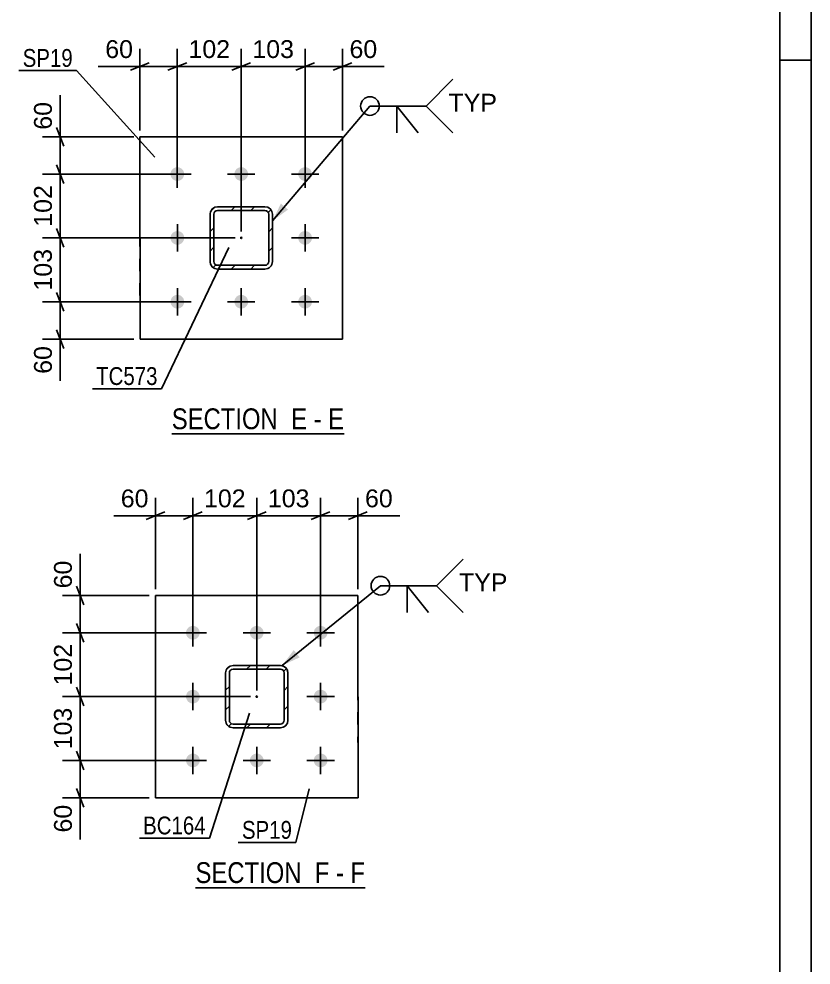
# Model space of a CAD drawing. Header units: millimetres. Extents: x -130 to 464, y -169 to 251.
# Drawn here: x 336.7 to 463.8, y -16.4 to 135.5 of the extents above; entities that cross this region are included whole.
import ezdxf

# ---------------------------------------------------------------- set-up
doc = ezdxf.new("R2010")
doc.units = ezdxf.units.MM
doc.linetypes.add('DXK_LINE_DOT2', pattern=[3.9198, 1.9599, -1.9599])
doc.linetypes.add('DXK_LINE_DOT3', pattern=[5.9187, 2.979, -0.9799, 0.9799, -0.9799])
doc.styles.add('Arial', font='ARIAL.TTF', dxfattribs={"height": 0.2})
doc.styles.add('Arial Narrow', font='ARIALN.TTF', dxfattribs={"height": 0.2})

# ---------------------------------------------------------------- blocks, each defined once
blk = doc.blocks.new('Unknown-284859513-1134')
at = {"color": 5, "linetype": 'Continuous'}
for p, q in [((463.84, -169.1), (463.84, 250.9)), ((458.84, -164.1), (458.84, 245.9)), ((463.84, 128.9), (458.84, 128.9))]:
    blk.add_line(p, q, dxfattribs=at)
blk = doc.blocks.new('Unknown-284859513-13 - 2938')
at = {"color": 6, "linetype": 'Continuous'}
blk.add_line((361.23, 68.89), (388.88, 68.89), dxfattribs=at)
at = {"color": 0, "linetype": 'Continuous'}
for points in [[(379.34, 69.64), (379.34, 73.14), (361.23, 73.14), (361.23, 69.64)], [(382.95, 69.64), (382.95, 73.14), (380.39, 73.14), (380.39, 69.64)], [(385.27, 69.64), (385.27, 73.14), (384, 73.14), (384, 69.64)], [(388.88, 69.64), (388.88, 73.14), (386.32, 73.14), (386.32, 69.64)]]:
    blk.add_wipeout(points, dxfattribs=at)
at = {"color": 7, "linetype": 'Continuous', "style": 'Arial Narrow'}
for s, p in [('SECTION ', (361.23, 69.64)), ('E', (380.39, 69.64)), ('E', (386.32, 69.64)), ('-', (384, 69.64))]:
    blk.add_text(s, height=3.34, dxfattribs=at).set_placement(p)
blk = doc.blocks.new('Unknown-284859513-15 - 1542')
at = {"color": 6, "linetype": 'Continuous'}
blk.add_line((365.04, -3.98), (392.25, -3.98), dxfattribs=at)
at = {"color": 0, "linetype": 'Continuous'}
for points in [[(383.14, -3.23), (383.14, 0.27), (365.04, 0.27), (365.04, -3.23)], [(386.54, -3.23), (386.54, 0.27), (384.19, 0.27), (384.19, -3.23)], [(388.86, -3.23), (388.86, 0.27), (387.59, 0.27), (387.59, -3.23)], [(392.25, -3.23), (392.25, 0.27), (389.91, 0.27), (389.91, -3.23)]]:
    blk.add_wipeout(points, dxfattribs=at)
at = {"color": 7, "linetype": 'Continuous', "style": 'Arial Narrow'}
for s, p in [('SECTION ', (365.04, -3.23)), ('F', (384.19, -3.23)), ('F', (389.91, -3.23)), ('-', (387.59, -3.23))]:
    blk.add_text(s, height=3.34, dxfattribs=at).set_placement(p)
blk = doc.blocks.new('Part-284859513-2958 - 2938')
at = {"linetype": 'Continuous'}
h = blk.add_hatch(dxfattribs=at)
h.set_pattern_fill('', scale=0.7, style=0, pattern_type=0)
h.set_pattern_definition([(45, (368.116, 105.2652), (-1.57154, 1.57154), [])])
h.paths.add_polyline_path([(368.58, 105.36), (368.12, 105.27), (367.73, 105), (367.47, 104.62), (367.38, 104.16), (367.38, 96.56), (367.47, 96.1), (367.73, 95.71), (368.12, 95.45), (368.58, 95.36), (376.18, 95.36), (376.64, 95.45), (377.03, 95.71), (377.29, 96.1), (377.38, 96.56), (377.38, 104.16), (377.28, 104.62), (377.02, 105.01), (376.63, 105.27), (376.18, 105.36)])
h.paths.add_polyline_path([(376.18, 104.76), (376.4, 104.71), (376.6, 104.58), (376.73, 104.39), (376.78, 104.16), (376.78, 96.56), (376.73, 96.33), (376.6, 96.13), (376.41, 96), (376.18, 95.96), (368.58, 95.96), (368.35, 96), (368.15, 96.13), (368.02, 96.33), (367.98, 96.56), (367.98, 104.16), (368.02, 104.39), (368.15, 104.58), (368.35, 104.71), (368.58, 104.76)])
blk.add_hatch(color=246, dxfattribs=at).paths.add_polyline_path([(372.38, 100.26, -1), (372.38, 100.46, -1)])
at = {"color": 7, "linetype": 'DXK_LINE_DOT2'}
for p, q in [((368.12, 105.27), (368.58, 105.36)), ((368.58, 105.36), (376.18, 105.36)), ((376.18, 105.36), (376.63, 105.27)), ((367.38, 104.16), (367.47, 104.62)), ((367.38, 96.56), (367.38, 104.16)), ((368.02, 104.39), (367.98, 104.16)), ((367.98, 96.56), (367.98, 104.16)), ((368.15, 104.58), (368.02, 104.39)), ((368.35, 104.71), (368.15, 104.58)), ((368.58, 104.76), (368.35, 104.71)), ((368.58, 104.76), (376.18, 104.76)), ((376.41, 104.71), (376.18, 104.76)), ((376.6, 104.58), (376.41, 104.71)), ((376.73, 104.39), (376.6, 104.58)), ((376.78, 104.16), (376.73, 104.39)), ((376.78, 104.16), (376.78, 96.56)), ((377.28, 104.62), (377.38, 104.16)), ((377.38, 104.16), (377.38, 96.56)), ((367.47, 96.1), (367.38, 96.56)), ((367.98, 96.56), (368.02, 96.33)), ((368.02, 96.33), (368.15, 96.13)), ((368.15, 96.13), (368.35, 96)), ((368.35, 96), (368.58, 95.96)), ((368.58, 95.96), (376.18, 95.96)), ((376.18, 95.96), (376.41, 96)), ((376.41, 96), (376.6, 96.13)), ((376.6, 96.13), (376.73, 96.33)), ((376.73, 96.33), (376.78, 96.56)), ((377.38, 96.56), (377.29, 96.1)), ((368.58, 95.36), (368.12, 95.45)), ((368.58, 95.36), (376.18, 95.36)), ((376.64, 95.45), (376.18, 95.36))]:
    blk.add_line(p, q, dxfattribs=at)
at = {"color": 2, "linetype": 'Continuous'}
for p, q in [((368.58, 105.36), (368.12, 105.27)), ((368.58, 105.36), (368.58, 105.36)), ((368.58, 105.36), (376.18, 105.36)), ((376.18, 105.36), (376.18, 105.36)), ((376.63, 105.27), (376.18, 105.36)), ((367.47, 104.62), (367.38, 104.16)), ((367.38, 104.16), (367.38, 104.16)), ((367.38, 96.56), (367.38, 104.16)), ((367.98, 104.16), (368.02, 104.39)), ((367.98, 104.16), (367.98, 104.16)), ((367.98, 96.56), (367.98, 104.16)), ((368.02, 104.39), (368.15, 104.58)), ((368.15, 104.58), (368.35, 104.71)), ((368.35, 104.71), (368.58, 104.76)), ((368.58, 104.76), (368.58, 104.76)), ((368.58, 104.76), (376.18, 104.76)), ((376.18, 104.76), (376.18, 104.76)), ((376.18, 104.76), (376.4, 104.71)), ((376.4, 104.71), (376.6, 104.58)), ((376.6, 104.58), (376.73, 104.39)), ((376.73, 104.39), (376.78, 104.16)), ((376.78, 104.16), (376.78, 104.16)), ((376.78, 96.56), (376.78, 104.16)), ((377.38, 104.16), (377.28, 104.62)), ((377.38, 104.16), (377.38, 104.16)), ((377.38, 96.56), (377.38, 104.16)), ((367.38, 96.56), (367.38, 96.56)), ((367.38, 96.56), (367.47, 96.1)), ((367.98, 96.56), (367.98, 96.56)), ((368.02, 96.33), (367.98, 96.56)), ((368.15, 96.13), (368.02, 96.33)), ((368.35, 96), (368.15, 96.13)), ((368.58, 95.96), (368.35, 96)), ((368.58, 95.96), (368.58, 95.96)), ((368.58, 95.96), (376.18, 95.96)), ((376.41, 96), (376.18, 95.96)), ((376.18, 95.96), (376.18, 95.96)), ((376.6, 96.13), (376.41, 96)), ((376.73, 96.33), (376.6, 96.13)), ((376.78, 96.56), (376.73, 96.33)), ((376.78, 96.56), (376.78, 96.56)), ((377.29, 96.1), (377.38, 96.56)), ((377.38, 96.56), (377.38, 96.56)), ((368.12, 95.45), (368.58, 95.36)), ((368.58, 95.36), (368.58, 95.36)), ((368.58, 95.36), (376.18, 95.36)), ((376.18, 95.36), (376.64, 95.45)), ((376.18, 95.36), (376.18, 95.36))]:
    blk.add_line(p, q, dxfattribs=at)
at = {"color": 7, "linetype": 'DXK_LINE_DOT3'}
blk.add_line((372.38, 100.36), (372.38, 100.36), dxfattribs=at)
at = {"color": 246, "linetype": 'DXK_LINE_DOT2'}
blk.add_line((372.38, 100.36), (372.38, 100.36), dxfattribs=at)
at = {"color": 246, "linetype": 'Continuous'}
blk.add_circle((372.38, 100.36), 0.1, dxfattribs=at)
at = {"color": 7, "linetype": 'DXK_LINE_DOT2'}
for centre, start, end in [((368.58, 104.16), 112.5099, 157.5099), ((376.18, 104.16), 22.5099, 67.5099), ((368.58, 96.56), 202.5099, 247.5099), ((376.18, 96.56), 292.5099, 337.5099)]:
    blk.add_arc(centre, 1.2, start, end, dxfattribs=at)
at = {"color": 2, "linetype": 'Continuous'}
for centre, start, end in [((368.58, 104.16), 112.5099, 157.5099), ((376.18, 104.16), 22.5099, 67.5099), ((368.58, 96.56), 202.5099, 247.5099), ((376.18, 96.56), 292.5099, 337.5099)]:
    blk.add_arc(centre, 1.2, start, end, dxfattribs=at)
blk = doc.blocks.new('Bolt-284859513-2969 - 2938')
at = {"linetype": 'Continuous'}
for points in [[(363.22, 110.62), (363.2, 110.39), (363.13, 110.17), (363.02, 109.97), (362.87, 109.8), (362.69, 109.66), (362.48, 109.56), (362.25, 109.51), (362.02, 109.51), (361.8, 109.56), (361.59, 109.65), (361.4, 109.78), (361.24, 109.95), (361.13, 110.15), (361.05, 110.36), (361.02, 110.59), (361.05, 110.82), (361.11, 111.04), (361.23, 111.24), (361.38, 111.41), (361.56, 111.55), (361.77, 111.65), (362, 111.7), (362.23, 111.7), (362.45, 111.66), (362.66, 111.57), (362.85, 111.43), (363.01, 111.26), (363.12, 111.07), (363.2, 110.85)], [(373.47, 110.62), (373.45, 110.39), (373.38, 110.17), (373.27, 109.97), (373.12, 109.8), (372.94, 109.66), (372.73, 109.57), (372.5, 109.51), (372.27, 109.51), (372.05, 109.56), (371.84, 109.65), (371.65, 109.78), (371.49, 109.95), (371.38, 110.15), (371.3, 110.36), (371.27, 110.59), (371.3, 110.82), (371.36, 111.04), (371.48, 111.24), (371.63, 111.42), (371.81, 111.55), (372.02, 111.65), (372.25, 111.7), (372.48, 111.7), (372.7, 111.66), (372.91, 111.57), (373.1, 111.43), (373.26, 111.27), (373.37, 111.07), (373.45, 110.85)], [(383.72, 110.62), (383.7, 110.39), (383.63, 110.17), (383.52, 109.97), (383.37, 109.8), (383.19, 109.66), (382.98, 109.57), (382.75, 109.52), (382.52, 109.51), (382.3, 109.56), (382.09, 109.65), (381.9, 109.78), (381.74, 109.95), (381.63, 110.15), (381.55, 110.37), (381.52, 110.6), (381.55, 110.82), (381.61, 111.04), (381.73, 111.24), (381.88, 111.42), (382.06, 111.55), (382.27, 111.65), (382.5, 111.7), (382.73, 111.7), (382.95, 111.66), (383.16, 111.57), (383.35, 111.44), (383.51, 111.27), (383.62, 111.07), (383.7, 110.85)], [(363.23, 100.37), (363.21, 100.14), (363.14, 99.92), (363.02, 99.72), (362.87, 99.55), (362.69, 99.41), (362.48, 99.31), (362.26, 99.26), (362.03, 99.26), (361.8, 99.31), (361.59, 99.4), (361.4, 99.53), (361.24, 99.7), (361.13, 99.9), (361.05, 100.11), (361.03, 100.34), (361.05, 100.57), (361.12, 100.79), (361.23, 100.99), (361.38, 101.16), (361.56, 101.3), (361.77, 101.4), (362, 101.45), (362.23, 101.45), (362.45, 101.41), (362.66, 101.32), (362.85, 101.18), (363.01, 101.01), (363.13, 100.82), (363.2, 100.6)], [(383.73, 100.37), (383.71, 100.14), (383.64, 99.92), (383.52, 99.72), (383.37, 99.55), (383.19, 99.41), (382.98, 99.32), (382.76, 99.27), (382.53, 99.26), (382.3, 99.31), (382.09, 99.4), (381.9, 99.53), (381.74, 99.7), (381.63, 99.9), (381.55, 100.12), (381.53, 100.35), (381.55, 100.57), (381.62, 100.79), (381.73, 100.99), (381.88, 101.17), (382.06, 101.3), (382.27, 101.4), (382.5, 101.45), (382.73, 101.45), (382.95, 101.41), (383.16, 101.32), (383.35, 101.19), (383.51, 101.02), (383.63, 100.82), (383.7, 100.6)], [(363.23, 90.12), (363.21, 89.89), (363.14, 89.67), (363.03, 89.47), (362.87, 89.3), (362.69, 89.16), (362.48, 89.06), (362.26, 89.01), (362.03, 89.01), (361.8, 89.06), (361.59, 89.15), (361.4, 89.28), (361.25, 89.45), (361.13, 89.65), (361.06, 89.86), (361.03, 90.09), (361.05, 90.32), (361.12, 90.54), (361.23, 90.74), (361.38, 90.91), (361.57, 91.05), (361.77, 91.15), (362, 91.2), (362.23, 91.2), (362.45, 91.16), (362.67, 91.07), (362.85, 90.93), (363.01, 90.76), (363.13, 90.57), (363.2, 90.35)], [(373.48, 90.12), (373.46, 89.89), (373.39, 89.67), (373.28, 89.47), (373.12, 89.3), (372.94, 89.16), (372.73, 89.07), (372.51, 89.01), (372.28, 89.01), (372.05, 89.06), (371.84, 89.15), (371.65, 89.28), (371.5, 89.45), (371.38, 89.65), (371.31, 89.86), (371.28, 90.09), (371.3, 90.32), (371.37, 90.54), (371.48, 90.74), (371.63, 90.92), (371.82, 91.05), (372.02, 91.15), (372.25, 91.2), (372.48, 91.2), (372.7, 91.16), (372.92, 91.07), (373.1, 90.93), (373.26, 90.77), (373.38, 90.57), (373.45, 90.35)], [(383.73, 90.12), (383.71, 89.89), (383.64, 89.67), (383.53, 89.47), (383.37, 89.3), (383.19, 89.16), (382.98, 89.07), (382.76, 89.02), (382.53, 89.01), (382.3, 89.06), (382.09, 89.15), (381.9, 89.28), (381.75, 89.45), (381.63, 89.65), (381.56, 89.87), (381.53, 90.1), (381.55, 90.32), (381.62, 90.54), (381.73, 90.74), (381.88, 90.92), (382.07, 91.05), (382.27, 91.15), (382.5, 91.2), (382.73, 91.2), (382.95, 91.16), (383.17, 91.07), (383.35, 90.94), (383.51, 90.77), (383.63, 90.57), (383.7, 90.35)]]:
    blk.add_hatch(color=1, dxfattribs=at).paths.add_polyline_path(points)
at = {"color": 1, "linetype": 'Continuous'}
for p, q in [((362.12, 108.41), (362.12, 112.81)), ((372.37, 108.41), (372.37, 112.81)), ((382.62, 108.41), (382.62, 112.81)), ((359.92, 110.61), (364.32, 110.61)), ((370.17, 110.61), (374.57, 110.61)), ((380.42, 110.61), (384.82, 110.61)), ((362.13, 98.16), (362.13, 102.56)), ((382.63, 98.16), (382.63, 102.56)), ((359.93, 100.36), (364.33, 100.36)), ((380.43, 100.36), (384.83, 100.36)), ((362.13, 87.91), (362.13, 92.31)), ((372.38, 87.91), (372.38, 92.31)), ((382.63, 87.91), (382.63, 92.31)), ((359.93, 90.11), (364.33, 90.11)), ((370.18, 90.11), (374.58, 90.11)), ((380.43, 90.11), (384.83, 90.11))]:
    blk.add_line(p, q, dxfattribs=at)
blk = doc.blocks.new('Part-284859513-3003 - 2938')
at = {"color": 2, "linetype": 'Continuous'}
for p, q in [((356.12, 116.6), (388.62, 116.61)), ((356.12, 116.6), (356.12, 116.6)), ((356.13, 84.1), (356.12, 116.6)), ((388.63, 84.11), (388.62, 116.61)), ((356.13, 84.1), (388.63, 84.11)), ((356.13, 84.1), (356.13, 84.1))]:
    blk.add_line(p, q, dxfattribs=at)
at = {"color": 7, "linetype": 'DXK_LINE_DOT2'}
for p, q in [((356.12, 116.6), (356.13, 84.1)), ((388.63, 84.11), (388.62, 116.61))]:
    blk.add_line(p, q, dxfattribs=at)
blk = doc.blocks.new('Part-284859513-1621 - 1542')
at = {"color": 2, "linetype": 'Continuous'}
for p, q in [((358.61, 42.95), (391.11, 42.96)), ((358.61, 42.95), (358.61, 42.95)), ((358.62, 10.45), (358.61, 42.95)), ((391.12, 10.46), (391.11, 42.96)), ((358.62, 10.45), (391.12, 10.46)), ((358.62, 10.45), (358.62, 10.45))]:
    blk.add_line(p, q, dxfattribs=at)
at = {"color": 7, "linetype": 'DXK_LINE_DOT2'}
for p, q in [((358.61, 42.95), (358.62, 10.45)), ((391.12, 10.46), (391.11, 42.96))]:
    blk.add_line(p, q, dxfattribs=at)
blk = doc.blocks.new('Part-284859513-1650 - 1542')
at = {"linetype": 'Continuous'}
h = blk.add_hatch(dxfattribs=at)
h.set_pattern_fill('', scale=0.7, style=0, pattern_type=0)
h.set_pattern_definition([(45, (370.606, 31.612), (-1.57154, 1.57154), [])])
h.paths.add_polyline_path([(371.07, 31.7), (370.61, 31.61), (370.22, 31.35), (369.96, 30.96), (369.87, 30.5), (369.87, 22.9), (369.96, 22.44), (370.22, 22.05), (370.61, 21.79), (371.07, 21.7), (378.67, 21.7), (379.13, 21.8), (379.52, 22.06), (379.78, 22.45), (379.87, 22.9), (379.87, 30.5), (379.77, 30.96), (379.51, 31.35), (379.12, 31.61), (378.67, 31.7)])
h.paths.add_polyline_path([(378.67, 31.1), (378.9, 31.06), (379.09, 30.93), (379.22, 30.73), (379.27, 30.5), (379.27, 22.9), (379.22, 22.68), (379.09, 22.48), (378.9, 22.35), (378.67, 22.3), (371.07, 22.3), (370.84, 22.35), (370.64, 22.48), (370.51, 22.67), (370.47, 22.9), (370.47, 30.5), (370.51, 30.73), (370.64, 30.93), (370.84, 31.06), (371.07, 31.1)])
blk.add_hatch(color=246, dxfattribs=at).paths.add_polyline_path([(374.87, 26.6, -1), (374.87, 26.8, -1)])
at = {"color": 7, "linetype": 'DXK_LINE_DOT2'}
for p, q in [((369.87, 30.5), (369.96, 30.96)), ((369.87, 22.9), (369.87, 30.5)), ((370.51, 30.73), (370.47, 30.5)), ((370.47, 22.9), (370.47, 30.5)), ((370.64, 30.93), (370.51, 30.73)), ((370.61, 31.61), (371.07, 31.7)), ((370.84, 31.06), (370.64, 30.93)), ((371.07, 31.1), (370.84, 31.06)), ((371.07, 31.7), (378.67, 31.7)), ((371.07, 31.1), (378.67, 31.1)), ((378.67, 31.7), (379.13, 31.61)), ((378.9, 31.06), (378.67, 31.1)), ((379.09, 30.93), (378.9, 31.06)), ((379.22, 30.73), (379.09, 30.93)), ((379.27, 30.5), (379.22, 30.73)), ((379.27, 22.9), (379.27, 30.5)), ((379.77, 30.96), (379.78, 30.96)), ((379.78, 30.96), (379.87, 30.5)), ((379.87, 30.5), (379.87, 22.9)), ((369.96, 22.44), (369.87, 22.9)), ((370.47, 22.9), (370.51, 22.67)), ((379.22, 22.68), (379.27, 22.9)), ((379.87, 22.9), (379.78, 22.45)), ((379.87, 22.9), (379.87, 22.9)), ((370.51, 22.67), (370.64, 22.48)), ((371.07, 21.7), (370.61, 21.79)), ((370.64, 22.48), (370.84, 22.35)), ((370.84, 22.35), (371.07, 22.3)), ((371.07, 22.3), (378.67, 22.3)), ((371.07, 21.7), (378.67, 21.7)), ((378.67, 22.3), (378.9, 22.35)), ((379.13, 21.8), (378.67, 21.7)), ((378.9, 22.35), (379.09, 22.48)), ((379.09, 22.48), (379.22, 22.68))]:
    blk.add_line(p, q, dxfattribs=at)
at = {"color": 2, "linetype": 'Continuous'}
for p, q in [((369.96, 30.96), (369.87, 30.5)), ((369.87, 30.5), (369.87, 30.5)), ((369.87, 22.9), (369.87, 30.5)), ((370.47, 30.5), (370.51, 30.73)), ((370.47, 30.5), (370.47, 30.5)), ((370.47, 22.9), (370.47, 30.5)), ((370.51, 30.73), (370.64, 30.93)), ((371.07, 31.7), (370.61, 31.61)), ((370.64, 30.93), (370.84, 31.06)), ((370.84, 31.06), (371.07, 31.1)), ((371.07, 31.7), (371.07, 31.7)), ((371.07, 31.7), (378.67, 31.7)), ((371.07, 31.1), (371.07, 31.1)), ((371.07, 31.1), (378.67, 31.1)), ((378.67, 31.7), (378.67, 31.7)), ((379.12, 31.61), (378.67, 31.7)), ((378.67, 31.1), (378.67, 31.1)), ((378.67, 31.1), (378.9, 31.06)), ((378.9, 31.06), (379.09, 30.93)), ((379.09, 30.93), (379.22, 30.73)), ((379.22, 30.73), (379.27, 30.5)), ((379.27, 30.5), (379.27, 30.5)), ((379.27, 22.9), (379.27, 30.5)), ((379.87, 30.5), (379.77, 30.96)), ((379.87, 30.5), (379.87, 30.5)), ((379.87, 22.9), (379.87, 30.5)), ((369.87, 22.9), (369.87, 22.9)), ((369.87, 22.9), (369.96, 22.44)), ((370.47, 22.9), (370.47, 22.9)), ((370.51, 22.67), (370.47, 22.9)), ((379.27, 22.9), (379.22, 22.68)), ((379.27, 22.9), (379.27, 22.9)), ((379.78, 22.45), (379.87, 22.9)), ((379.87, 22.9), (379.87, 22.9)), ((370.64, 22.48), (370.51, 22.67)), ((370.61, 21.79), (371.07, 21.7)), ((370.84, 22.35), (370.64, 22.48)), ((371.07, 22.3), (370.84, 22.35)), ((371.07, 22.3), (371.07, 22.3)), ((371.07, 22.3), (378.67, 22.3)), ((371.07, 21.7), (371.07, 21.7)), ((371.07, 21.7), (378.67, 21.7)), ((378.9, 22.35), (378.67, 22.3)), ((378.67, 22.3), (378.67, 22.3)), ((378.67, 21.7), (379.13, 21.8)), ((378.67, 21.7), (378.67, 21.7)), ((379.09, 22.48), (378.9, 22.35)), ((379.22, 22.68), (379.09, 22.48))]:
    blk.add_line(p, q, dxfattribs=at)
at = {"color": 7, "linetype": 'DXK_LINE_DOT3'}
blk.add_line((374.87, 26.7), (374.87, 26.7), dxfattribs=at)
at = {"color": 246, "linetype": 'DXK_LINE_DOT2'}
blk.add_line((374.87, 26.7), (374.87, 26.7), dxfattribs=at)
at = {"color": 246, "linetype": 'Continuous'}
blk.add_circle((374.87, 26.7), 0.1, dxfattribs=at)
at = {"color": 7, "linetype": 'DXK_LINE_DOT2'}
for centre, start, end in [((371.07, 30.5), 112.5099, 157.5099), ((378.67, 30.5), 22.5099, 67.5099), ((371.07, 22.9), 202.5099, 247.5099), ((378.67, 22.9), 292.5099, 337.5099)]:
    blk.add_arc(centre, 1.2, start, end, dxfattribs=at)
at = {"color": 2, "linetype": 'Continuous'}
for centre, start, end in [((371.07, 30.5), 112.5099, 157.5099), ((378.67, 30.5), 22.5099, 67.5099), ((371.07, 22.9), 202.5099, 247.5099), ((378.67, 22.9), 292.5099, 337.5099)]:
    blk.add_arc(centre, 1.2, start, end, dxfattribs=at)
blk = doc.blocks.new('Bolt-284859513-1578 - 1542')
at = {"linetype": 'Continuous'}
for points in [[(365.72, 36.96), (365.69, 36.73), (365.62, 36.51), (365.51, 36.31), (365.35, 36.14), (365.17, 36), (364.96, 35.91), (364.73, 35.86), (364.5, 35.86), (364.28, 35.9), (364.07, 36), (363.88, 36.13), (363.73, 36.3), (363.61, 36.5), (363.54, 36.72), (363.52, 36.95), (363.54, 37.18), (363.61, 37.4), (363.72, 37.6), (363.88, 37.77), (364.06, 37.9), (364.27, 38), (364.5, 38.05), (364.73, 38.05), (364.95, 38), (365.16, 37.91), (365.35, 37.77), (365.5, 37.6), (365.62, 37.4), (365.69, 37.18)], [(375.97, 36.96), (375.94, 36.73), (375.87, 36.51), (375.76, 36.31), (375.6, 36.14), (375.42, 36), (375.21, 35.91), (374.98, 35.86), (374.75, 35.86), (374.53, 35.91), (374.32, 36), (374.13, 36.13), (373.98, 36.3), (373.86, 36.5), (373.79, 36.72), (373.77, 36.95), (373.79, 37.18), (373.86, 37.4), (373.97, 37.6), (374.13, 37.77), (374.31, 37.9), (374.52, 38), (374.75, 38.05), (374.98, 38.05), (375.2, 38), (375.41, 37.91), (375.6, 37.77), (375.75, 37.6), (375.87, 37.4), (375.94, 37.19)], [(386.22, 36.96), (386.19, 36.73), (386.12, 36.51), (386.01, 36.31), (385.85, 36.14), (385.67, 36.01), (385.46, 35.91), (385.23, 35.86), (385, 35.86), (384.78, 35.91), (384.57, 36), (384.38, 36.14), (384.23, 36.31), (384.11, 36.5), (384.04, 36.72), (384.02, 36.95), (384.04, 37.18), (384.11, 37.4), (384.22, 37.6), (384.38, 37.77), (384.56, 37.91), (384.77, 38), (385, 38.05), (385.23, 38.05), (385.45, 38), (385.66, 37.91), (385.85, 37.78), (386, 37.61), (386.12, 37.41), (386.19, 37.19)], [(365.72, 26.71), (365.69, 26.48), (365.62, 26.26), (365.51, 26.06), (365.36, 25.89), (365.17, 25.75), (364.96, 25.66), (364.74, 25.61), (364.51, 25.61), (364.28, 25.65), (364.07, 25.75), (363.88, 25.88), (363.73, 26.05), (363.61, 26.25), (363.54, 26.47), (363.52, 26.7), (363.54, 26.93), (363.61, 27.15), (363.72, 27.35), (363.88, 27.52), (364.06, 27.65), (364.27, 27.75), (364.5, 27.8), (364.73, 27.8), (364.95, 27.75), (365.16, 27.66), (365.35, 27.52), (365.5, 27.35), (365.62, 27.15), (365.69, 26.93)], [(386.22, 26.71), (386.19, 26.48), (386.12, 26.26), (386.01, 26.06), (385.86, 25.89), (385.67, 25.76), (385.46, 25.66), (385.24, 25.61), (385.01, 25.61), (384.78, 25.66), (384.57, 25.75), (384.38, 25.89), (384.23, 26.06), (384.11, 26.25), (384.04, 26.47), (384.02, 26.7), (384.04, 26.93), (384.11, 27.15), (384.22, 27.35), (384.38, 27.52), (384.56, 27.66), (384.77, 27.75), (385, 27.8), (385.23, 27.8), (385.45, 27.75), (385.66, 27.66), (385.85, 27.53), (386, 27.36), (386.12, 27.16), (386.19, 26.94)], [(365.72, 16.46), (365.7, 16.23), (365.63, 16.01), (365.51, 15.81), (365.36, 15.64), (365.17, 15.5), (364.96, 15.41), (364.74, 15.36), (364.51, 15.36), (364.28, 15.4), (364.07, 15.5), (363.89, 15.63), (363.73, 15.8), (363.62, 16), (363.54, 16.22), (363.52, 16.45), (363.54, 16.68), (363.61, 16.9), (363.73, 17.1), (363.88, 17.27), (364.07, 17.4), (364.28, 17.5), (364.5, 17.55), (364.73, 17.55), (364.96, 17.5), (365.17, 17.41), (365.35, 17.27), (365.51, 17.1), (365.62, 16.9), (365.69, 16.68)], [(375.97, 16.46), (375.95, 16.23), (375.88, 16.01), (375.76, 15.81), (375.61, 15.64), (375.42, 15.5), (375.21, 15.41), (374.99, 15.36), (374.76, 15.36), (374.53, 15.41), (374.32, 15.5), (374.14, 15.63), (373.98, 15.8), (373.87, 16), (373.79, 16.22), (373.77, 16.45), (373.79, 16.68), (373.86, 16.9), (373.98, 17.1), (374.13, 17.27), (374.32, 17.4), (374.53, 17.5), (374.75, 17.55), (374.98, 17.55), (375.21, 17.5), (375.42, 17.41), (375.6, 17.27), (375.76, 17.1), (375.87, 16.9), (375.94, 16.69)], [(386.22, 16.46), (386.2, 16.23), (386.13, 16.01), (386.01, 15.81), (385.86, 15.64), (385.67, 15.51), (385.46, 15.41), (385.24, 15.36), (385.01, 15.36), (384.78, 15.41), (384.57, 15.5), (384.39, 15.64), (384.23, 15.81), (384.12, 16), (384.04, 16.22), (384.02, 16.45), (384.04, 16.68), (384.11, 16.9), (384.23, 17.1), (384.38, 17.27), (384.57, 17.41), (384.78, 17.5), (385, 17.55), (385.23, 17.55), (385.46, 17.5), (385.67, 17.41), (385.85, 17.28), (386.01, 17.11), (386.12, 16.91), (386.19, 16.69)]]:
    blk.add_hatch(color=1, dxfattribs=at).paths.add_polyline_path(points)
at = {"color": 1, "linetype": 'Continuous'}
for p, q in [((364.62, 34.75), (364.61, 39.15)), ((374.87, 34.75), (374.86, 39.15)), ((385.12, 34.76), (385.11, 39.16)), ((362.42, 36.95), (366.82, 36.95)), ((372.67, 36.95), (377.07, 36.95)), ((382.92, 36.96), (387.32, 36.96)), ((364.62, 24.5), (364.62, 28.9)), ((385.12, 24.51), (385.12, 28.91)), ((362.42, 26.7), (366.82, 26.7)), ((382.92, 26.71), (387.32, 26.71)), ((364.62, 14.25), (364.62, 18.65)), ((374.87, 14.25), (374.87, 18.65)), ((385.12, 14.26), (385.12, 18.66)), ((362.42, 16.45), (366.82, 16.45)), ((372.67, 16.45), (377.07, 16.45)), ((382.92, 16.46), (387.32, 16.46))]:
    blk.add_line(p, q, dxfattribs=at)
blk = doc.blocks.new('StraightDimension-284859513-3044 - 2938')
at = {"color": 7, "linetype": 'Continuous'}
for p, q in [((356.12, 117.6), (356.12, 130.74)), ((362.12, 111.61), (362.12, 130.74)), ((354.62, 127.29), (357.62, 128.49)), ((356.12, 127.89), (362.12, 127.89)), ((363.62, 128.49), (360.62, 127.29))]:
    blk.add_line(p, q, dxfattribs=at)
at = {"color": 0}
blk.add_wipeout([(355.6, 128.64), (355.6, 132.84), (349.95, 132.84), (349.95, 128.64)], dxfattribs=at)
at = {"color": 7, "linetype": 'Continuous'}
blk.add_line((356.12, 127.89), (349.43, 127.89), dxfattribs=at)
blk.add_line((356.12, 127.89), (349.43, 127.89), dxfattribs=at)
at = {"color": 3, "style": 'Arial'}
blk.add_text('60', height=2.865, dxfattribs=at).set_placement((350.55, 129.24))
blk = doc.blocks.new('StraightDimension-284859513-3064 - 2938')
at = {"color": 7, "linetype": 'Continuous'}
for p, q in [((372.37, 101.36), (372.37, 130.74)), ((382.62, 111.61), (382.62, 130.74)), ((370.87, 127.29), (373.87, 128.49)), ((372.37, 127.89), (382.62, 127.89)), ((384.12, 128.49), (381.12, 127.29))]:
    blk.add_line(p, q, dxfattribs=at)
at = {"color": 0}
blk.add_wipeout([(381.43, 128.64), (381.43, 132.84), (373.56, 132.84), (373.56, 128.64)], dxfattribs=at)
at = {"color": 3, "style": 'Arial'}
blk.add_text('103', height=2.865, dxfattribs=at).set_placement((374.16, 129.24))
blk = doc.blocks.new('StraightDimension-284859513-3035 - 2938')
at = {"color": 7, "linetype": 'Continuous'}
for p, q in [((362.12, 111.61), (362.12, 130.74)), ((372.37, 101.36), (372.37, 130.74)), ((360.62, 127.29), (363.62, 128.49)), ((362.12, 127.89), (372.37, 127.89)), ((373.87, 128.49), (370.87, 127.29))]:
    blk.add_line(p, q, dxfattribs=at)
at = {"color": 0}
blk.add_wipeout([(371.18, 128.64), (371.18, 132.84), (363.31, 132.84), (363.31, 128.64)], dxfattribs=at)
at = {"color": 3, "style": 'Arial'}
blk.add_text('102', height=2.865, dxfattribs=at).set_placement((363.91, 129.24))
blk = doc.blocks.new('StraightDimension-284859513-3054 - 2938')
at = {"color": 7, "linetype": 'Continuous'}
for p, q in [((382.62, 111.61), (382.62, 130.74)), ((388.62, 117.61), (388.62, 130.74)), ((381.12, 127.29), (384.12, 128.49)), ((382.62, 127.89), (388.62, 127.89)), ((390.12, 128.49), (387.12, 127.29))]:
    blk.add_line(p, q, dxfattribs=at)
at = {"color": 0}
blk.add_wipeout([(394.8, 128.64), (394.8, 132.84), (389.15, 132.84), (389.15, 128.64)], dxfattribs=at)
at = {"color": 7, "linetype": 'Continuous'}
blk.add_line((388.62, 127.89), (395.32, 127.89), dxfattribs=at)
blk.add_line((388.62, 127.89), (395.32, 127.89), dxfattribs=at)
at = {"color": 3, "style": 'Arial'}
blk.add_text('60', height=2.865, dxfattribs=at).set_placement((389.75, 129.24))
blk = doc.blocks.new('StraightDimension-284859513-3074 - 2938')
at = {"color": 7, "linetype": 'Continuous'}
for p, q in [((342.73, 118.1), (343.93, 115.1)), ((355.12, 116.6), (340.48, 116.6)), ((343.33, 110.61), (343.33, 116.6)), ((343.93, 109.11), (342.73, 112.11)), ((361.12, 110.61), (340.48, 110.61))]:
    blk.add_line(p, q, dxfattribs=at)
at = {"color": 0}
blk.add_wipeout([(342.58, 122.78), (338.38, 122.78), (338.38, 117.13), (342.58, 117.13)], dxfattribs=at)
at = {"color": 7, "linetype": 'Continuous'}
blk.add_line((343.33, 116.6), (343.33, 123.3), dxfattribs=at)
blk.add_line((343.33, 116.6), (343.33, 123.3), dxfattribs=at)
at = {"color": 3, "style": 'Arial'}
blk.add_text('60', height=2.865, rotation=90.0002, dxfattribs=at).set_placement((341.98, 117.73))
blk = doc.blocks.new('StraightDimension-284859513-3084 - 2938')
at = {"color": 7, "linetype": 'Continuous'}
for p, q in [((342.73, 112.11), (343.93, 109.11)), ((361.12, 110.61), (340.48, 110.61)), ((343.33, 100.36), (343.33, 110.61)), ((343.93, 98.86), (342.73, 101.86)), ((371.38, 100.36), (340.48, 100.36))]:
    blk.add_line(p, q, dxfattribs=at)
at = {"color": 0}
blk.add_wipeout([(342.58, 109.42), (338.38, 109.42), (338.38, 101.55), (342.58, 101.55)], dxfattribs=at)
at = {"color": 3, "style": 'Arial'}
blk.add_text('102', height=2.865, rotation=90.0002, dxfattribs=at).set_placement((341.98, 102.15))
blk = doc.blocks.new('StraightDimension-284859513-3092 - 2938')
at = {"color": 7, "linetype": 'Continuous'}
for p, q in [((342.73, 101.86), (343.93, 98.86)), ((371.38, 100.36), (340.48, 100.36)), ((343.33, 90.11), (343.33, 100.36)), ((343.93, 88.61), (342.73, 91.61)), ((361.13, 90.11), (340.48, 90.11))]:
    blk.add_line(p, q, dxfattribs=at)
at = {"color": 0}
blk.add_wipeout([(342.58, 99.17), (338.38, 99.17), (338.38, 91.3), (342.58, 91.3)], dxfattribs=at)
at = {"color": 3, "style": 'Arial'}
blk.add_text('103', height=2.865, rotation=90.0002, dxfattribs=at).set_placement((341.98, 91.9))
blk = doc.blocks.new('StraightDimension-284859513-3100 - 2938')
at = {"color": 7, "linetype": 'Continuous'}
for p, q in [((342.73, 91.61), (343.93, 88.61)), ((361.13, 90.11), (340.48, 90.11)), ((343.33, 84.1), (343.33, 90.11)), ((343.93, 82.6), (342.73, 85.6)), ((355.13, 84.1), (340.48, 84.1))]:
    blk.add_line(p, q, dxfattribs=at)
at = {"color": 0}
blk.add_wipeout([(342.58, 83.58), (338.38, 83.58), (338.38, 77.93), (342.58, 77.93)], dxfattribs=at)
at = {"color": 7, "linetype": 'Continuous'}
blk.add_line((343.33, 84.1), (343.33, 77.41), dxfattribs=at)
blk.add_line((343.33, 84.1), (343.33, 77.41), dxfattribs=at)
at = {"color": 3, "style": 'Arial'}
blk.add_text('60', height=2.865, rotation=90.0002, dxfattribs=at).set_placement((341.98, 78.53))
blk = doc.blocks.new('StraightDimension-284859513-1681 - 1542')
at = {"color": 7, "linetype": 'Continuous'}
for p, q in [((358.61, 43.95), (358.61, 58.6)), ((364.62, 37.95), (364.62, 58.6)), ((357.11, 55.15), (360.11, 56.35)), ((366.12, 56.35), (363.12, 55.15)), ((358.61, 55.75), (364.62, 55.75))]:
    blk.add_line(p, q, dxfattribs=at)
at = {"color": 0}
blk.add_wipeout([(358.09, 56.5), (358.09, 60.7), (352.44, 60.7), (352.44, 56.5)], dxfattribs=at)
at = {"color": 7, "linetype": 'Continuous'}
blk.add_line((358.61, 55.75), (351.92, 55.75), dxfattribs=at)
blk.add_line((358.61, 55.75), (351.92, 55.75), dxfattribs=at)
at = {"color": 3, "style": 'Arial'}
blk.add_text('60', height=2.865, dxfattribs=at).set_placement((353.04, 57.1))
blk = doc.blocks.new('StraightDimension-284859513-1710 - 1542')
at = {"color": 7, "linetype": 'Continuous'}
for p, q in [((345.94, 28.2), (347.14, 25.2)), ((373.87, 26.7), (343.69, 26.7)), ((346.54, 16.45), (346.54, 26.7)), ((347.14, 14.95), (345.94, 17.95)), ((363.62, 16.45), (343.69, 16.45))]:
    blk.add_line(p, q, dxfattribs=at)
at = {"color": 0}
blk.add_wipeout([(345.79, 25.51), (341.59, 25.51), (341.59, 17.64), (345.79, 17.64)], dxfattribs=at)
at = {"color": 3, "style": 'Arial'}
blk.add_text('103', height=2.865, rotation=90.0002, dxfattribs=at).set_placement((345.19, 18.24))
blk = doc.blocks.new('StraightDimension-284859513-1655 - 1542')
at = {"color": 7, "linetype": 'Continuous'}
for p, q in [((374.86, 27.7), (374.86, 58.6)), ((385.12, 37.96), (385.12, 58.6)), ((373.36, 55.15), (376.36, 56.35)), ((386.62, 56.35), (383.62, 55.15)), ((374.86, 55.75), (385.12, 55.75))]:
    blk.add_line(p, q, dxfattribs=at)
at = {"color": 0}
blk.add_wipeout([(383.92, 56.5), (383.92, 60.7), (376.05, 60.7), (376.05, 56.5)], dxfattribs=at)
at = {"color": 3, "style": 'Arial'}
blk.add_text('103', height=2.865, dxfattribs=at).set_placement((376.65, 57.1))
blk = doc.blocks.new('StraightDimension-284859513-1663 - 1542')
at = {"color": 7, "linetype": 'Continuous'}
for p, q in [((385.12, 37.96), (385.12, 58.6)), ((391.11, 43.96), (391.11, 58.6)), ((383.62, 55.15), (386.62, 56.35)), ((392.61, 56.35), (389.61, 55.15)), ((385.12, 55.75), (391.11, 55.75))]:
    blk.add_line(p, q, dxfattribs=at)
at = {"color": 0}
blk.add_wipeout([(397.29, 56.5), (397.29, 60.7), (391.64, 60.7), (391.64, 56.5)], dxfattribs=at)
at = {"color": 7, "linetype": 'Continuous'}
blk.add_line((391.11, 55.75), (397.81, 55.75), dxfattribs=at)
blk.add_line((391.11, 55.75), (397.81, 55.75), dxfattribs=at)
at = {"color": 3, "style": 'Arial'}
blk.add_text('60', height=2.865, dxfattribs=at).set_placement((392.24, 57.1))
blk = doc.blocks.new('StraightDimension-284859513-1673 - 1542')
at = {"color": 7, "linetype": 'Continuous'}
for p, q in [((364.62, 37.95), (364.62, 58.6)), ((374.86, 27.7), (374.86, 58.6)), ((363.12, 55.15), (366.12, 56.35)), ((376.36, 56.35), (373.36, 55.15)), ((364.62, 55.75), (374.86, 55.75))]:
    blk.add_line(p, q, dxfattribs=at)
at = {"color": 0}
blk.add_wipeout([(373.67, 56.5), (373.67, 60.7), (365.8, 60.7), (365.8, 56.5)], dxfattribs=at)
at = {"color": 3, "style": 'Arial'}
blk.add_text('102', height=2.865, dxfattribs=at).set_placement((366.4, 57.1))
blk = doc.blocks.new('StraightDimension-284859513-1692 - 1542')
at = {"color": 7, "linetype": 'Continuous'}
for p, q in [((345.94, 44.45), (347.14, 41.45)), ((357.61, 42.95), (343.69, 42.95)), ((346.54, 36.95), (346.54, 42.95)), ((347.14, 35.45), (345.94, 38.45)), ((363.62, 36.95), (343.69, 36.95))]:
    blk.add_line(p, q, dxfattribs=at)
at = {"color": 0}
blk.add_wipeout([(345.79, 49.12), (341.59, 49.12), (341.59, 43.48), (345.79, 43.48)], dxfattribs=at)
at = {"color": 7, "linetype": 'Continuous'}
blk.add_line((346.54, 42.95), (346.54, 49.65), dxfattribs=at)
blk.add_line((346.54, 42.95), (346.54, 49.65), dxfattribs=at)
at = {"color": 3, "style": 'Arial'}
blk.add_text('60', height=2.865, rotation=90.0002, dxfattribs=at).set_placement((345.19, 44.08))
blk = doc.blocks.new('StraightDimension-284859513-1702 - 1542')
at = {"color": 7, "linetype": 'Continuous'}
for p, q in [((345.94, 38.45), (347.14, 35.45)), ((363.62, 36.95), (343.69, 36.95)), ((346.54, 26.7), (346.54, 36.95)), ((347.14, 25.2), (345.94, 28.2)), ((373.87, 26.7), (343.69, 26.7))]:
    blk.add_line(p, q, dxfattribs=at)
at = {"color": 0}
blk.add_wipeout([(345.79, 35.76), (341.59, 35.76), (341.59, 27.89), (345.79, 27.89)], dxfattribs=at)
at = {"color": 3, "style": 'Arial'}
blk.add_text('102', height=2.865, rotation=90.0002, dxfattribs=at).set_placement((345.19, 28.49))
blk = doc.blocks.new('StraightDimension-284859513-1718 - 1542')
at = {"color": 7, "linetype": 'Continuous'}
for p, q in [((345.94, 17.95), (347.14, 14.95)), ((363.62, 16.45), (343.69, 16.45)), ((346.54, 10.45), (346.54, 16.45)), ((347.14, 8.95), (345.94, 11.95)), ((357.62, 10.45), (343.69, 10.45))]:
    blk.add_line(p, q, dxfattribs=at)
at = {"color": 0}
blk.add_wipeout([(345.79, 9.93), (341.59, 9.93), (341.59, 4.28), (345.79, 4.28)], dxfattribs=at)
at = {"color": 7, "linetype": 'Continuous'}
blk.add_line((346.54, 10.45), (346.54, 3.75), dxfattribs=at)
blk.add_line((346.54, 10.45), (346.54, 3.75), dxfattribs=at)
at = {"color": 3, "style": 'Arial'}
blk.add_text('60', height=2.865, rotation=90.0002, dxfattribs=at).set_placement((345.19, 4.88))
blk = doc.blocks.new('Mark-284859513-2954 - 2938')
at = {"color": 0}
blk.add_wipeout([(358.96, 76.74), (358.96, 79.74), (349.09, 79.74), (349.09, 76.74)], dxfattribs=at)
blk.add_wipeout([(358.96, 76.74), (358.96, 79.74), (349.09, 79.74), (349.09, 76.74)], dxfattribs=at)
at = {"color": 30, "linetype": 'Continuous'}
for p in [(370.36, 98.8), (348.49, 76.14)]:
    blk.add_line(p, (359.56, 76.14), dxfattribs=at)
at = {"color": 3, "style": 'Arial Narrow'}
blk.add_text('TC573', height=2.863, dxfattribs=at).set_placement((349.09, 76.74))
blk = doc.blocks.new('WeldMark-284859513-6649 - 2938')
at = {"linetype": 'Continuous'}
blk.add_hatch(color=30, dxfattribs=at).paths.add_polyline_path([(379.89, 104.9), (377.38, 103.1), (378.75, 105.87)])
at = {"color": 30, "linetype": 'Continuous'}
for p, q in [((377.38, 103.1), (393.04, 121.53)), ((393.04, 121.53), (402.04, 121.53))]:
    blk.add_line(p, q, dxfattribs=at)
at = {"color": 3, "linetype": 'Continuous'}
for q in [(400.76, 117.25), (397.33, 117.25)]:
    blk.add_line((397.33, 121.53), q, dxfattribs=at)
for start, end in [(90, 270), (270, 90)]:
    blk.add_arc((393.04, 121.53), 1.5, start, end, dxfattribs=at)
at = {"color": 0, "linetype": 'Continuous'}
blk.add_wipeout([(413.42, 120.63), (413.42, 123.63), (405.64, 123.63), (405.64, 120.63)], dxfattribs=at)
blk.add_wipeout([(413.42, 120.63), (413.42, 123.63), (405.64, 123.63), (405.64, 120.63)], dxfattribs=at)
at = {"color": 3, "linetype": 'Continuous'}
for q in [(406.33, 125.82), (406.33, 117.25)]:
    blk.add_line((402.04, 121.53), q, dxfattribs=at)
at = {"color": 3, "linetype": 'Continuous', "style": 'Arial'}
blk.add_text('TYP', height=2.865, dxfattribs=at).set_placement((405.64, 120.63))
blk = doc.blocks.new('Mark-284859513-2999 - 2938')
at = {"color": 0}
blk.add_wipeout([(345.34, 127.82), (345.34, 130.82), (337.3, 130.82), (337.3, 127.82)], dxfattribs=at)
blk.add_wipeout([(345.34, 127.82), (345.34, 130.82), (337.3, 130.82), (337.3, 127.82)], dxfattribs=at)
at = {"color": 30, "linetype": 'Continuous'}
for p in [(336.7, 127.22), (358.53, 113.32)]:
    blk.add_line(p, (345.94, 127.22), dxfattribs=at)
at = {"color": 3, "style": 'Arial Narrow'}
blk.add_text('SP19', height=2.863, dxfattribs=at).set_placement((337.3, 127.82))
blk = doc.blocks.new('Mark-284859513-1617 - 1542')
at = {"color": 0}
blk.add_wipeout([(380.53, 3.87), (380.53, 6.87), (372.49, 6.87), (372.49, 3.87)], dxfattribs=at)
blk.add_wipeout([(380.53, 3.87), (380.53, 6.87), (372.49, 6.87), (372.49, 3.87)], dxfattribs=at)
at = {"color": 30, "linetype": 'Continuous'}
for p in [(383.28, 11.88), (371.89, 3.27)]:
    blk.add_line(p, (381.13, 3.27), dxfattribs=at)
at = {"color": 3, "style": 'Arial Narrow'}
blk.add_text('SP19', height=2.863, dxfattribs=at).set_placement((372.49, 3.87))
blk = doc.blocks.new('Mark-284859513-1646 - 1542')
at = {"color": 0}
blk.add_wipeout([(366.68, 4.58), (366.68, 7.58), (356.63, 7.58), (356.63, 4.58)], dxfattribs=at)
blk.add_wipeout([(366.68, 4.58), (366.68, 7.58), (356.63, 7.58), (356.63, 4.58)], dxfattribs=at)
at = {"color": 30, "linetype": 'Continuous'}
for p in [(373.69, 24.05), (356.03, 3.98)]:
    blk.add_line(p, (367.28, 3.98), dxfattribs=at)
at = {"color": 3, "style": 'Arial Narrow'}
blk.add_text('BC164', height=2.863, dxfattribs=at).set_placement((356.63, 4.58))
blk = doc.blocks.new('WeldMark-284859513-1728 - 1542')
at = {"linetype": 'Continuous'}
blk.add_hatch(color=30, dxfattribs=at).paths.add_polyline_path([(381.76, 33.01), (378.96, 31.7), (380.81, 34.18)])
at = {"color": 30, "linetype": 'Continuous'}
for p, q in [((378.96, 31.7), (394.72, 44.51)), ((394.72, 44.51), (403.72, 44.51))]:
    blk.add_line(p, q, dxfattribs=at)
at = {"color": 3, "linetype": 'Continuous'}
for q in [(402.43, 40.22), (399.01, 40.22)]:
    blk.add_line((399.01, 44.51), q, dxfattribs=at)
for start, end in [(90, 270), (270, 90)]:
    blk.add_arc((394.72, 44.51), 1.5, start, end, dxfattribs=at)
at = {"color": 0, "linetype": 'Continuous'}
blk.add_wipeout([(415.1, 43.61), (415.1, 46.61), (407.32, 46.61), (407.32, 43.61)], dxfattribs=at)
blk.add_wipeout([(415.1, 43.61), (415.1, 46.61), (407.32, 46.61), (407.32, 43.61)], dxfattribs=at)
at = {"color": 3, "linetype": 'Continuous'}
for q in [(408.01, 48.79), (408.01, 40.22)]:
    blk.add_line((403.72, 44.51), q, dxfattribs=at)
at = {"color": 3, "linetype": 'Continuous', "style": 'Arial'}
blk.add_text('TYP', height=2.865, dxfattribs=at).set_placement((407.32, 43.61))

msp = doc.modelspace()

# ---------------------------------------------------------------- block references
for name in ['Unknown-284859513-1134', 'Part-284859513-3003 - 2938', 'Bolt-284859513-2969 - 2938', 'Part-284859513-2958 - 2938', 'Part-284859513-1621 - 1542', 'Bolt-284859513-1578 - 1542', 'Part-284859513-1650 - 1542']:
    msp.add_blockref(name, (0, 0))

# ---------------------------------------------------------------- next in the draw order: block references
for name in ['StraightDimension-284859513-3044 - 2938', 'StraightDimension-284859513-3064 - 2938', 'Unknown-284859513-13 - 2938', 'StraightDimension-284859513-1681 - 1542', 'StraightDimension-284859513-1710 - 1542', 'Mark-284859513-1617 - 1542', 'Unknown-284859513-15 - 1542']:
    msp.add_blockref(name, (0, 0))

# ---------------------------------------------------------------- next in the draw order: block references
for name in ['StraightDimension-284859513-3035 - 2938', 'StraightDimension-284859513-3054 - 2938', 'StraightDimension-284859513-1655 - 1542', 'StraightDimension-284859513-1718 - 1542']:
    msp.add_blockref(name, (0, 0))

# ---------------------------------------------------------------- next in the draw order: block references
for name in ['WeldMark-284859513-6649 - 2938', 'StraightDimension-284859513-3074 - 2938', 'StraightDimension-284859513-1673 - 1542', 'StraightDimension-284859513-1663 - 1542', 'Mark-284859513-1646 - 1542']:
    msp.add_blockref(name, (0, 0))

# ---------------------------------------------------------------- next in the draw order: block references
for name in ['Mark-284859513-2999 - 2938', 'StraightDimension-284859513-3084 - 2938', 'StraightDimension-284859513-1692 - 1542', 'WeldMark-284859513-1728 - 1542']:
    msp.add_blockref(name, (0, 0))

# ---------------------------------------------------------------- next in the draw order: block references
for name in ['StraightDimension-284859513-3092 - 2938', 'StraightDimension-284859513-1702 - 1542']:
    msp.add_blockref(name, (0, 0))

# ---------------------------------------------------------------- next in the draw order: block references
msp.add_blockref('StraightDimension-284859513-3100 - 2938', (0, 0))

# ---------------------------------------------------------------- next in the draw order: block references
msp.add_blockref('Mark-284859513-2954 - 2938', (0, 0))

doc.saveas('drawing.dxf')
